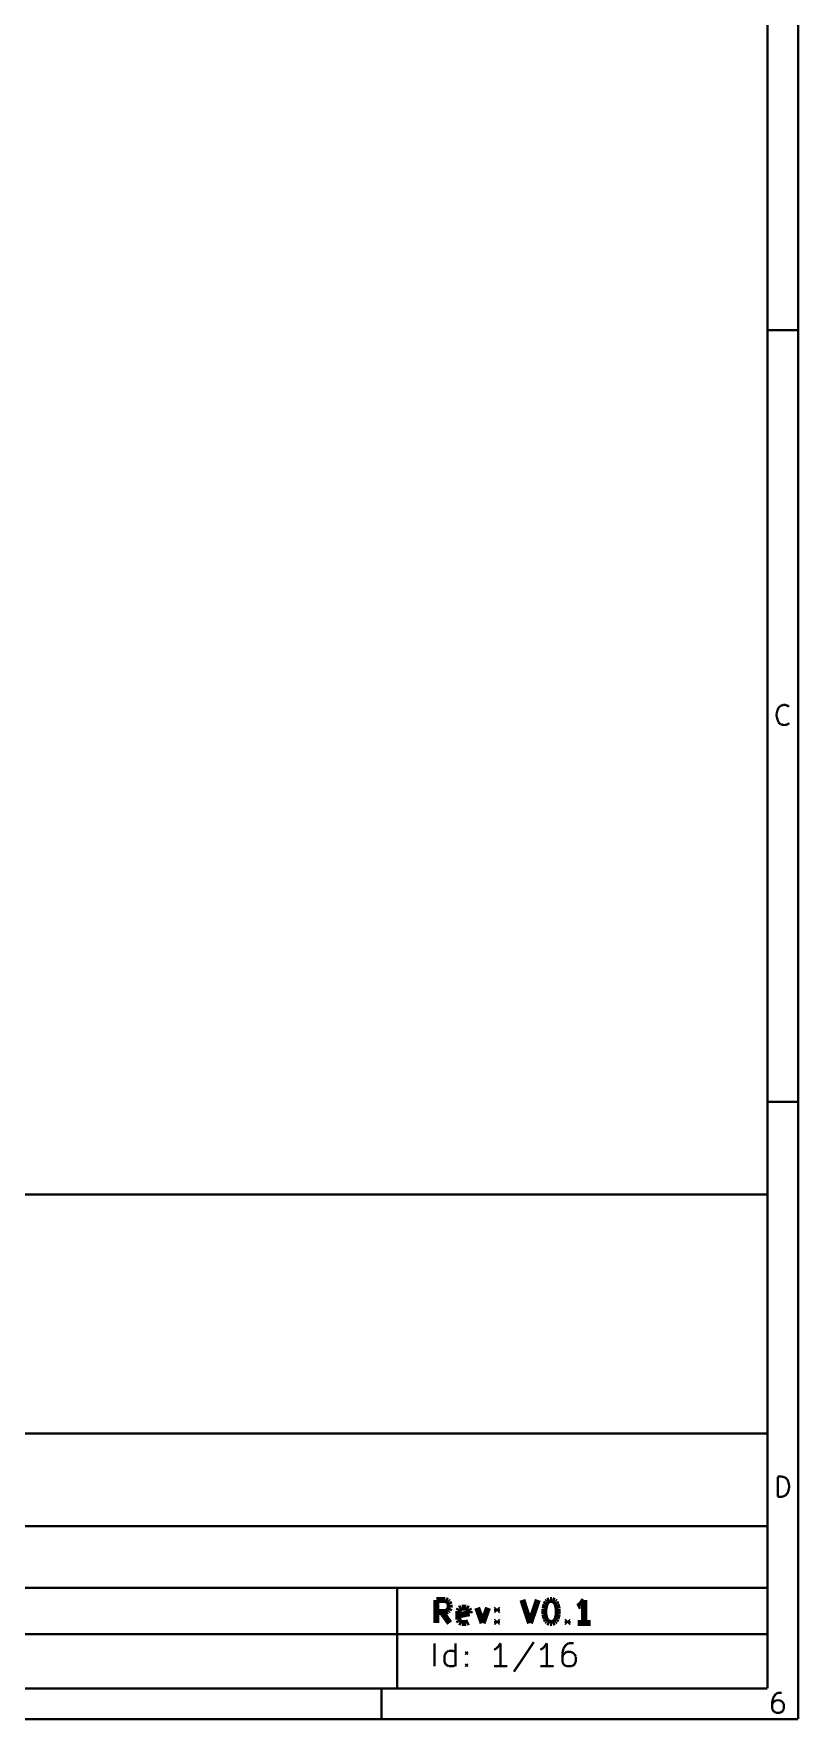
# Model space of a CAD drawing. Header units: millimetres. Extents: x 10 to 287, y 10 to 200.
# Drawn here: x 237.5 to 287.1, y 9.9 to 119.2 of the extents above; entities that cross this region are included whole.
import ezdxf

# ---------------------------------------------------------------- set-up
doc = ezdxf.new("R2010")
doc.units = ezdxf.units.MM
doc.layers.add('P', color=7, linetype='Continuous')

msp = doc.modelspace()

# ---------------------------------------------------------------- linework, layer by layer
at = {"layer": 'P'}
for points, const_width in [([(286.985, 10.019), (286.985, 200.025)], 0.15), ([(284.992, 12.012), (284.992, 198.032)], 0.15), ([(286.985, 100.03), (284.992, 100.03)], 0.15), ([(285.591, 75.177), (285.662, 75.424)], 0.15), ([(285.662, 75.424), (285.715, 75.547)], 0.15), ([(285.715, 75.547), (285.838, 75.671)], 0.15), ([(285.838, 75.671), (286.032, 75.741)], 0.15), ([(286.032, 75.741), (286.156, 75.741)], 0.15), ([(286.156, 75.741), (286.332, 75.671)], 0.15), ([(286.332, 75.671), (286.403, 75.618)], 0.15), ([(285.591, 75.001), (285.591, 75.177)], 0.15), ([(285.662, 74.754), (285.591, 75.001)], 0.15), ([(285.715, 74.613), (285.662, 74.754)], 0.15), ([(285.838, 74.489), (285.715, 74.613)], 0.15), ([(286.032, 74.436), (285.838, 74.489)], 0.15), ([(286.156, 74.436), (286.032, 74.436)], 0.15), ([(286.332, 74.489), (286.156, 74.436)], 0.15), ([(286.403, 74.56), (286.332, 74.489)], 0.15), ([(286.985, 50.024), (284.992, 50.024)], 0.15), ([(284.992, 44.009), (176.989, 44.009)], 0.15), ([(284.992, 12.012), (284.992, 44.009)], 0.15), ([(176.989, 28.522), (284.992, 28.522)], 0.15), ([(285.662, 24.43), (285.662, 25.735)], 0.15), ([(285.662, 25.735), (285.962, 25.735)], 0.15), ([(285.962, 25.735), (286.156, 25.665)], 0.15), ([(286.156, 25.665), (286.279, 25.559)], 0.15), ([(286.279, 25.559), (286.332, 25.435)], 0.15), ([(286.332, 25.435), (286.403, 25.171)], 0.15), ([(286.403, 25.171), (286.403, 24.994)], 0.15), ([(285.962, 24.43), (285.662, 24.43)], 0.15), ([(286.156, 24.5), (285.962, 24.43)], 0.15), ([(286.279, 24.624), (286.156, 24.5)], 0.15), ([(286.332, 24.747), (286.279, 24.624)], 0.15), ([(286.403, 24.994), (286.332, 24.747)], 0.15), ([(176.989, 22.525), (284.992, 22.525)], 0.15), ([(176.989, 18.521), (284.992, 18.521)], 0.15), ([(261.003, 18.521), (261.003, 12.012)], 0.15), ([(263.543, 16.245), (263.543, 17.745)], 0.39), ([(263.543, 17.745), (264.125, 17.745)], 0.39), ([(264.125, 17.745), (264.266, 17.674)], 0.39), ([(264.266, 17.674), (264.336, 17.604)], 0.39), ([(264.336, 17.604), (264.407, 17.445)], 0.39), ([(264.407, 17.445), (264.407, 17.233)], 0.39), ([(269.117, 17.745), (269.61, 16.245)], 0.39), ([(269.61, 16.245), (270.122, 17.745)], 0.39), ([(270.545, 17.163), (270.616, 17.445)], 0.39), ([(270.616, 17.445), (270.686, 17.604)], 0.39), ([(270.686, 17.604), (270.757, 17.674)], 0.39), ([(270.757, 17.674), (270.898, 17.745)], 0.39), ([(270.898, 17.745), (271.039, 17.745)], 0.39), ([(271.039, 17.745), (271.198, 17.674)], 0.39), ([(271.198, 17.674), (271.268, 17.604)], 0.39), ([(271.268, 17.604), (271.339, 17.445)], 0.39), ([(271.339, 17.445), (271.41, 17.163)], 0.39), ([(272.838, 17.374), (272.697, 17.304)], 0.39), ([(272.979, 17.533), (272.838, 17.374)], 0.39), ([(273.121, 17.745), (272.979, 17.533)], 0.39), ([(273.121, 16.245), (273.121, 17.745)], 0.39), ([(264.125, 16.951), (263.543, 16.951)], 0.39), ([(264.407, 16.245), (263.895, 16.951)], 0.39), ([(264.266, 17.022), (264.125, 16.951)], 0.39), ([(264.336, 17.092), (264.266, 17.022)], 0.39), ([(264.407, 17.233), (264.336, 17.092)], 0.39), ([(264.971, 17.022), (265.042, 17.163)], 0.39), ([(264.971, 16.457), (264.971, 17.022)], 0.39), ([(265.695, 16.88), (264.971, 16.739)], 0.39), ([(265.042, 16.316), (264.971, 16.457)], 0.39), ([(265.042, 17.163), (265.183, 17.233)], 0.39), ([(265.183, 16.245), (265.042, 16.316)], 0.39), ([(265.183, 17.233), (265.483, 17.233)], 0.39), ([(265.483, 16.245), (265.183, 16.245)], 0.39), ([(265.483, 17.233), (265.624, 17.163)], 0.39), ([(265.624, 16.316), (265.483, 16.245)], 0.39), ([(265.624, 17.163), (265.695, 17.022)], 0.39), ([(265.695, 17.022), (265.695, 16.88)], 0.39), ([(266.188, 17.233), (266.541, 16.245)], 0.39), ([(266.541, 16.245), (266.894, 17.233)], 0.39), ([(267.406, 17.092), (267.476, 17.163)], 0.39), ([(267.476, 17.022), (267.406, 17.092)], 0.39), ([(267.406, 16.316), (267.476, 16.387)], 0.39), ([(267.476, 16.245), (267.406, 16.316)], 0.39), ([(267.476, 17.163), (267.547, 17.092)], 0.39), ([(267.476, 17.163), (267.476, 17.022)], 0.39), ([(267.547, 17.092), (267.476, 17.022)], 0.39), ([(267.476, 16.387), (267.547, 16.316)], 0.39), ([(267.476, 16.387), (267.476, 16.245)], 0.39), ([(267.547, 16.316), (267.476, 16.245)], 0.39), ([(270.545, 16.81), (270.545, 17.163)], 0.39), ([(270.616, 16.528), (270.545, 16.81)], 0.39), ([(270.686, 16.387), (270.616, 16.528)], 0.39), ([(270.757, 16.316), (270.686, 16.387)], 0.39), ([(270.898, 16.245), (270.757, 16.316)], 0.39), ([(271.039, 16.245), (270.898, 16.245)], 0.39), ([(271.198, 16.316), (271.039, 16.245)], 0.39), ([(271.268, 16.387), (271.198, 16.316)], 0.39), ([(271.339, 16.528), (271.268, 16.387)], 0.39), ([(271.41, 16.81), (271.339, 16.528)], 0.39), ([(271.41, 17.163), (271.41, 16.81)], 0.39), ([(271.974, 16.316), (272.045, 16.387)], 0.39), ([(272.045, 16.245), (271.974, 16.316)], 0.39), ([(272.045, 16.387), (272.115, 16.316)], 0.39), ([(272.045, 16.387), (272.045, 16.245)], 0.39), ([(272.115, 16.316), (272.045, 16.245)], 0.39), ([(273.544, 16.245), (272.697, 16.245)], 0.39), ([(176.989, 15.522), (284.992, 15.522)], 0.15), ([(263.419, 13.441), (263.419, 14.94)], 0.15), ([(264.072, 14.146), (264.142, 14.288)], 0.15), ([(264.072, 13.723), (264.072, 14.146)], 0.15), ([(264.142, 14.288), (264.213, 14.376)], 0.15), ([(264.213, 14.376), (264.354, 14.446)], 0.15), ([(264.354, 14.446), (264.636, 14.446)], 0.15), ([(264.636, 14.446), (264.777, 14.376)], 0.15), ([(264.777, 13.441), (264.777, 14.94)], 0.15), ([(265.43, 14.288), (265.501, 14.376)], 0.15), ([(265.501, 14.217), (265.43, 14.288)], 0.15), ([(265.501, 14.376), (265.571, 14.288)], 0.15), ([(265.501, 14.376), (265.501, 14.217)], 0.15), ([(265.571, 14.288), (265.501, 14.217)], 0.15), ([(267.423, 14.587), (267.282, 14.517)], 0.15), ([(267.564, 14.728), (267.423, 14.587)], 0.15), ([(267.705, 14.94), (267.564, 14.728)], 0.15), ([(267.705, 13.441), (267.705, 14.94)], 0.15), ([(269.857, 15.011), (268.57, 13.088)], 0.15), ([(270.422, 14.587), (270.281, 14.517)], 0.15), ([(270.563, 14.728), (270.422, 14.587)], 0.15), ([(270.704, 14.94), (270.563, 14.728)], 0.15), ([(270.704, 13.441), (270.704, 14.94)], 0.15), ([(271.78, 14.587), (271.709, 14.288)], 0.15), ([(271.709, 14.288), (271.709, 13.723)], 0.15), ([(271.78, 14.217), (271.709, 14.076)], 0.15), ([(271.921, 14.799), (271.78, 14.587)], 0.15), ([(271.851, 14.288), (271.78, 14.217)], 0.15), ([(271.992, 14.376), (271.851, 14.288)], 0.15), ([(271.992, 14.87), (271.921, 14.799)], 0.15), ([(272.133, 14.94), (271.992, 14.87)], 0.15), ([(272.274, 14.376), (271.992, 14.376)], 0.15), ([(272.433, 14.94), (272.133, 14.94)], 0.15), ([(272.433, 14.288), (272.274, 14.376)], 0.15), ([(272.503, 14.217), (272.433, 14.288)], 0.15), ([(272.574, 14.076), (272.503, 14.217)], 0.15), ([(264.142, 13.582), (264.072, 13.723)], 0.15), ([(264.213, 13.511), (264.142, 13.582)], 0.15), ([(264.354, 13.441), (264.213, 13.511)], 0.15), ([(264.636, 13.441), (264.354, 13.441)], 0.15), ([(264.777, 13.511), (264.636, 13.441)], 0.15), ([(265.43, 13.511), (265.501, 13.582)], 0.15), ([(265.501, 13.441), (265.43, 13.511)], 0.15), ([(265.501, 13.582), (265.571, 13.511)], 0.15), ([(265.501, 13.582), (265.501, 13.441)], 0.15), ([(265.571, 13.511), (265.501, 13.441)], 0.15), ([(268.146, 13.441), (267.282, 13.441)], 0.15), ([(271.145, 13.441), (270.281, 13.441)], 0.15), ([(271.709, 13.723), (271.78, 13.582)], 0.15), ([(271.78, 13.582), (271.851, 13.511)], 0.15), ([(271.851, 13.511), (271.992, 13.441)], 0.15), ([(271.992, 13.441), (272.274, 13.441)], 0.15), ([(272.274, 13.441), (272.433, 13.511)], 0.15), ([(272.433, 13.511), (272.503, 13.582)], 0.15), ([(272.503, 13.582), (272.574, 13.723)], 0.15), ([(272.574, 13.723), (272.574, 14.076)], 0.15), ([(11.994, 12.012), (284.992, 12.012)], 0.15), ([(176.989, 12.012), (284.992, 12.012)], 0.15), ([(259.997, 12.012), (259.997, 10.019)], 0.15), ([(285.38, 11.412), (285.309, 11.165)], 0.15), ([(285.309, 11.165), (285.309, 10.672)], 0.15), ([(285.38, 11.113), (285.309, 10.989)], 0.15), ([(285.503, 11.606), (285.38, 11.412)], 0.15), ([(285.433, 11.165), (285.38, 11.113)], 0.15), ([(285.556, 11.236), (285.433, 11.165)], 0.15), ([(285.556, 11.659), (285.503, 11.606)], 0.15), ([(285.679, 11.73), (285.556, 11.659)], 0.15), ([(285.803, 11.236), (285.556, 11.236)], 0.15), ([(285.926, 11.73), (285.679, 11.73)], 0.15), ([(285.926, 11.165), (285.803, 11.236)], 0.15), ([(285.997, 11.113), (285.926, 11.165)], 0.15), ([(286.05, 10.989), (285.997, 11.113)], 0.15), ([(286.05, 10.672), (286.05, 10.989)], 0.15), ([(9.984, 10.019), (286.985, 10.019)], 0.15), ([(285.309, 10.672), (285.38, 10.548)], 0.15), ([(285.38, 10.548), (285.433, 10.495)], 0.15), ([(285.433, 10.495), (285.556, 10.425)], 0.15), ([(285.556, 10.425), (285.803, 10.425)], 0.15), ([(285.803, 10.425), (285.926, 10.495)], 0.15), ([(285.926, 10.495), (285.997, 10.548)], 0.15), ([(285.997, 10.548), (286.05, 10.672)], 0.15)]:
    msp.add_lwpolyline(points, dxfattribs=dict(at, const_width=const_width))

doc.saveas('drawing.dxf')
